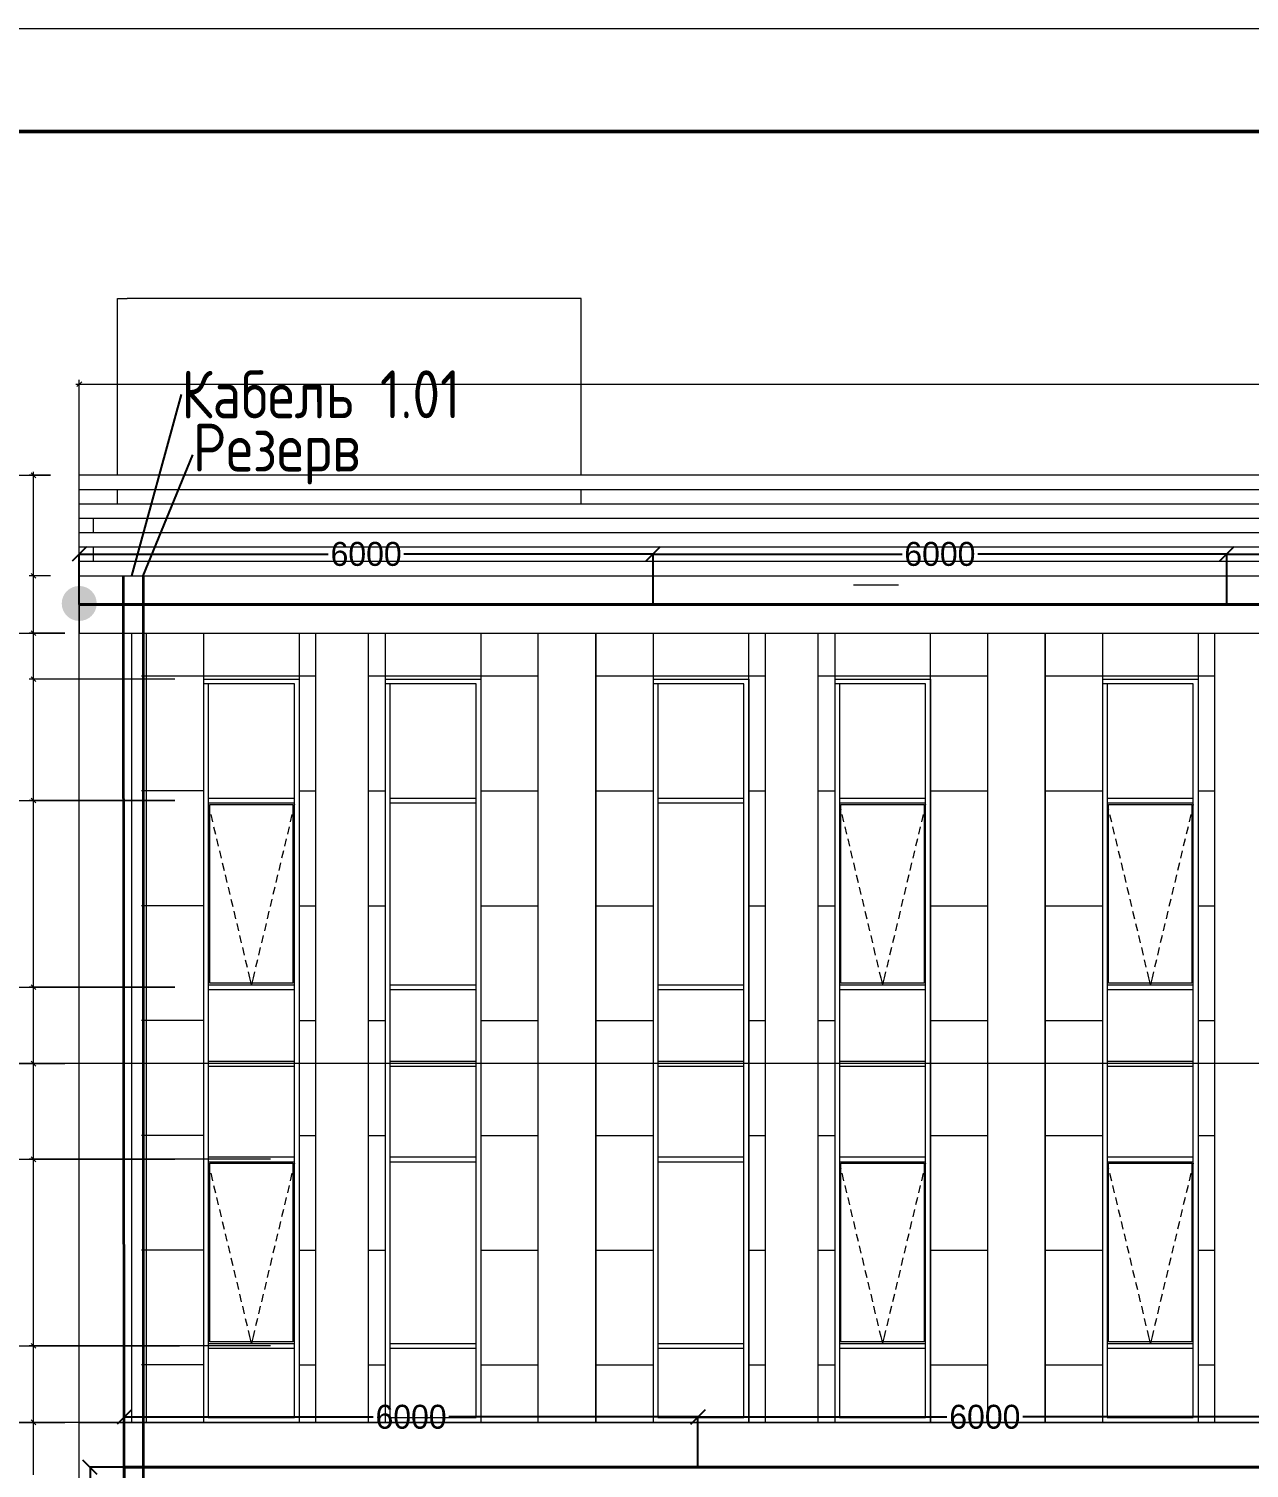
# Model space of a CAD drawing. Header units: millimetres. Extents: x 1499747 to 4230374, y -28481 to 441852.
# Drawn here: x 2510601 to 2523364, y 321033 to 336080 of the extents above; entities that cross this region are included whole.
import ezdxf
from ezdxf import colors
from ezdxf.entities.mleader import LeaderData, LeaderLine
from ezdxf.enums import TextEntityAlignment as Align
from ezdxf.math import Vec2, Vec3
from ezdxf.xclip import XClip

# ---------------------------------------------------------------- set-up
doc = ezdxf.new("R2010")
doc.units = ezdxf.units.MM
doc.header["$MEASUREMENT"] = 0
doc.header["$XCLIPFRAME"] = 0
doc.layers.add('0_ANNOT_Dimensions', color=7, linetype='Continuous')
for name, color, linetype, lineweight in [('1 Фасад_42_2D - Общий_Ном._пера__20_Ном._пера__1', 1, 'Continuous', 18), ('1 Фасад_42_Витражные окна_Ном._пера__1_Ном._пера__7', 7, 'Continuous', 18), ('1 Фасад_42_Витражные окна_Ном._пера__92_Ном._пера__233', 233, 'Continuous', 18), ('1 Фасад_42_Выступы_Ном._пера__1_Ном._пера__7', 7, 'Continuous', 18), ('1 Фасад_42_Конструктив - Перекрытия_Ном._пера__1_Ном._пера__7', 7, 'Continuous', 18), ('1 Фасад_42_Конструктив - Стены Ненесущие Газоблок_Ном._пера__1_Ном._пера__7', 7, 'Continuous', 18), ('1 Фасад_42_Конструктив - Стены Ненесущие Газоблок_Ном._пера__87_Ном._пера__251', 250, 'Continuous', 18), ('1 Фасад_42_Окна Archicad_Ном._пера__87_Ном._пера__251', 250, 'Continuous', 18), ('1 Фасад_42_Отделка керамика_Ном._пера__1_Ном._пера__7', 7, 'Continuous', 18), ('1 Фасад_42_Парапет_Ном._пера__20_Ном._пера__1', 1, 'Continuous', 18), ('1 Фасад_42_Размер - Общий_Ном._пера__1_Ном._пера__7', 7, 'Continuous', 18), ('1 Фасад_42_Ребра Навес_Ном._пера__1_Ном._пера__7', 7, 'Continuous', 18), ('1 Фасад_42_Сетка кладки_Ном._пера__5_Ном._пера__5', 5, 'Continuous', 18), ('1 Фасад_42_Сетка кладки_Ном._пера__62_Ном._пера__253', 252, 'Continuous', 18), ('Кабель 2x4mm', 200, 'Continuous', 30), ('Кабель 2х6 mm', 150, 'Continuous', 30), ('ТП', 250, 'Continuous', 30)]:
    doc.layers.add(name, color=color, linetype=linetype, lineweight=lineweight)
doc.styles.add('ISOCPEUR_4', font='isocpeur.ttf', dxfattribs={"width": 0.85, "height": 250})
doc.styles.add('СПДС', font='isocpeur.ttf', dxfattribs={"width": 0.9})
doc.dimstyles.get("Standard").update_dxf_attribs({"dimtxt": 0.18, "dimasz": 0.18, "dimexe": 0.18, "dimexo": 0.0625, "dimgap": 0.09, "dimtad": 0, "dimtih": 1, "dimtoh": 1, "dimdec": 4, "dimzin": 0, "dimdsep": 46, "dimtxsty": 'Standard', "dimcen": 0.09, "dimadec": 0, "dimazin": 0, "dimtfac": 1, "dimtdec": 4, "dimtofl": 0, "dimtmove": 0, "dimatfit": 3, "dimfxl": 1, "dimtolj": 1, "dimtzin": 0, "dimarcsym": 0})

# ---------------------------------------------------------------- blocks, each defined once
blk = doc.blocks.new('Чертеж_5_42', base_point=(1557140, 9891))
at = {"layer": '1 Фасад_42_2D - Общий_Ном._пера__20_Ном._пера__1', "color": 252, "linetype": 'Continuous', "true_color": 0x939598}
blk.add_line((1513506, 55242), (1513038, 55242), dxfattribs=at)
at = {"layer": '1 Фасад_42_Витражные окна_Ном._пера__1_Ном._пера__7', "color": 252, "linetype": 'Continuous', "true_color": 0x939598}
for p, q in [((1506290, 54211), (1506241, 54211)), ((1507190, 54211), (1506290, 54211)), ((1506290, 54211), (1506290, 53281)), ((1507190, 53281), (1507190, 54211)), ((1508190, 54211), (1508141, 54211)), ((1509090, 54211), (1508190, 54211)), ((1508190, 54211), (1508190, 53281)), ((1509090, 53281), (1509090, 54211)), ((1510990, 54211), (1510941, 54211)), ((1511890, 54211), (1510990, 54211)), ((1510990, 54211), (1510990, 53281)), ((1511890, 53281), (1511890, 54211)), ((1512890, 54211), (1512841, 54211)), ((1513790, 54211), (1512890, 54211)), ((1512890, 54211), (1512890, 53281)), ((1513790, 53281), (1513790, 54211)), ((1515690, 54211), (1515641, 54211)), ((1516590, 54211), (1515690, 54211)), ((1515690, 54211), (1515690, 53281)), ((1516590, 53281), (1516590, 54211)), ((1506290, 53281), (1506290, 52991)), ((1507190, 53016), (1507190, 53281)), ((1508190, 53281), (1508190, 52991)), ((1509090, 53016), (1509090, 53281)), ((1510990, 53281), (1510990, 52991)), ((1511890, 53016), (1511890, 53281)), ((1512890, 53281), (1512890, 52991)), ((1513790, 53016), (1513790, 53281)), ((1515690, 53281), (1515690, 52991)), ((1516590, 53016), (1516590, 53281)), ((1506290, 53016), (1507190, 53016)), ((1506290, 52991), (1506290, 52561)), ((1507190, 52991), (1507190, 53016)), ((1507190, 52966), (1507190, 52991)), ((1508190, 53016), (1509090, 53016)), ((1508190, 52991), (1508190, 52561)), ((1509090, 52991), (1509090, 53016)), ((1509090, 52966), (1509090, 52991)), ((1510990, 53016), (1511890, 53016)), ((1510990, 52991), (1510990, 52561)), ((1511890, 52991), (1511890, 53016)), ((1511890, 52966), (1511890, 52991)), ((1512890, 53016), (1513790, 53016)), ((1512890, 52991), (1512890, 52561)), ((1513790, 52991), (1513790, 53016)), ((1513790, 52966), (1513790, 52991)), ((1515690, 53016), (1516590, 53016)), ((1515690, 52991), (1515690, 52561)), ((1516590, 52991), (1516590, 53016)), ((1516590, 52966), (1516590, 52991)), ((1506290, 52966), (1507190, 52966)), ((1506305, 52951), (1507175, 52951)), ((1506305, 51081), (1506305, 52951)), ((1507175, 52951), (1507175, 51081)), ((1507190, 51066), (1507190, 52966)), ((1508190, 52966), (1509090, 52966)), ((1509090, 51066), (1509090, 52966)), ((1510990, 52966), (1511890, 52966)), ((1511890, 51066), (1511890, 52966)), ((1512890, 52966), (1513790, 52966)), ((1512905, 52951), (1513775, 52951)), ((1512905, 51081), (1512905, 52951)), ((1513775, 52951), (1513775, 51081)), ((1513790, 51066), (1513790, 52966)), ((1515690, 52966), (1516590, 52966)), ((1515705, 52951), (1516575, 52951)), ((1515705, 51081), (1515705, 52951)), ((1516575, 52951), (1516575, 51081)), ((1516590, 51066), (1516590, 52966)), ((1506290, 52561), (1506290, 51041)), ((1508190, 52561), (1508190, 51041)), ((1510990, 52561), (1510990, 51041)), ((1512890, 52561), (1512890, 51041)), ((1515690, 52561), (1515690, 51041)), ((1506290, 51066), (1507190, 51066)), ((1506290, 51041), (1506290, 50691)), ((1506290, 51016), (1507190, 51016)), ((1507175, 51081), (1506305, 51081)), ((1507190, 51041), (1507190, 51066)), ((1507190, 51016), (1507190, 51041)), ((1507190, 50691), (1507190, 51016)), ((1508190, 51066), (1509090, 51066)), ((1508190, 51041), (1508190, 50691)), ((1508190, 51016), (1509090, 51016)), ((1509090, 51041), (1509090, 51066)), ((1509090, 51016), (1509090, 51041)), ((1509090, 50691), (1509090, 51016)), ((1510990, 51066), (1511890, 51066)), ((1510990, 51041), (1510990, 50691)), ((1510990, 51016), (1511890, 51016)), ((1511890, 51041), (1511890, 51066)), ((1511890, 51016), (1511890, 51041)), ((1511890, 50691), (1511890, 51016)), ((1512890, 51066), (1513790, 51066)), ((1512890, 51041), (1512890, 50691)), ((1512890, 51016), (1513790, 51016)), ((1513775, 51081), (1512905, 51081)), ((1513790, 51041), (1513790, 51066)), ((1513790, 51016), (1513790, 51041)), ((1513790, 50691), (1513790, 51016)), ((1515690, 51066), (1516590, 51066)), ((1515690, 51041), (1515690, 50691)), ((1515690, 51016), (1516590, 51016)), ((1516575, 51081), (1515705, 51081)), ((1516590, 51041), (1516590, 51066)), ((1516590, 51016), (1516590, 51041)), ((1516590, 50691), (1516590, 51016)), ((1506290, 50691), (1506290, 50241)), ((1507190, 50266), (1507190, 50691)), ((1508190, 50691), (1508190, 50241)), ((1509090, 50266), (1509090, 50691)), ((1510990, 50691), (1510990, 50241)), ((1511890, 50266), (1511890, 50691)), ((1512890, 50691), (1512890, 50241)), ((1513790, 50266), (1513790, 50691)), ((1515690, 50691), (1515690, 50241)), ((1516590, 50266), (1516590, 50691)), ((1506290, 50266), (1507190, 50266)), ((1507190, 50241), (1507190, 50266)), ((1508190, 50266), (1509090, 50266)), ((1509090, 50241), (1509090, 50266)), ((1510990, 50266), (1511890, 50266)), ((1511890, 50241), (1511890, 50266)), ((1512890, 50266), (1513790, 50266)), ((1513790, 50241), (1513790, 50266)), ((1515690, 50266), (1516590, 50266)), ((1516590, 50241), (1516590, 50266)), ((1506290, 50241), (1506290, 49241)), ((1506290, 50216), (1507190, 50216)), ((1507190, 50216), (1507190, 50241)), ((1507190, 49266), (1507190, 50216)), ((1508190, 50241), (1508190, 49241)), ((1508190, 50216), (1509090, 50216)), ((1509090, 50216), (1509090, 50241)), ((1509090, 49266), (1509090, 50216)), ((1510990, 50241), (1510990, 49241)), ((1510990, 50216), (1511890, 50216)), ((1511890, 50216), (1511890, 50241)), ((1511890, 49266), (1511890, 50216)), ((1512890, 50241), (1512890, 49241)), ((1512890, 50216), (1513790, 50216)), ((1513790, 50216), (1513790, 50241)), ((1513790, 49266), (1513790, 50216)), ((1515690, 50241), (1515690, 49241)), ((1515690, 50216), (1516590, 50216)), ((1516590, 50216), (1516590, 50241)), ((1516590, 49266), (1516590, 50216)), ((1506290, 49266), (1507190, 49266)), ((1506290, 49241), (1506290, 48791)), ((1506290, 49216), (1507190, 49216)), ((1507190, 49241), (1507190, 49266)), ((1507190, 49216), (1507190, 49241)), ((1507190, 48101), (1507190, 49216)), ((1508190, 49266), (1509090, 49266)), ((1508190, 49241), (1508190, 48791)), ((1508190, 49216), (1509090, 49216)), ((1509090, 49241), (1509090, 49266)), ((1509090, 49216), (1509090, 49241)), ((1509090, 48101), (1509090, 49216)), ((1510990, 49266), (1511890, 49266)), ((1510990, 49241), (1510990, 48791)), ((1510990, 49216), (1511890, 49216)), ((1511890, 49241), (1511890, 49266)), ((1511890, 49216), (1511890, 49241)), ((1511890, 48101), (1511890, 49216)), ((1512890, 49266), (1513790, 49266)), ((1512890, 49241), (1512890, 48791)), ((1512890, 49216), (1513790, 49216)), ((1513790, 49241), (1513790, 49266)), ((1513790, 49216), (1513790, 49241)), ((1513790, 48101), (1513790, 49216)), ((1515690, 49266), (1516590, 49266)), ((1515690, 49241), (1515690, 48791)), ((1515690, 49216), (1516590, 49216)), ((1516590, 49241), (1516590, 49266)), ((1516590, 49216), (1516590, 49241)), ((1516590, 48101), (1516590, 49216)), ((1506305, 49201), (1507175, 49201)), ((1506305, 47331), (1506305, 49201)), ((1507175, 49201), (1507175, 47331)), ((1512905, 49201), (1513775, 49201)), ((1512905, 47331), (1512905, 49201)), ((1513775, 49201), (1513775, 47331)), ((1515705, 49201), (1516575, 49201)), ((1515705, 47331), (1515705, 49201)), ((1516575, 49201), (1516575, 47331)), ((1506290, 48791), (1506290, 48101)), ((1508190, 48791), (1508190, 48101)), ((1510990, 48791), (1510990, 48101)), ((1512890, 48791), (1512890, 48101)), ((1515690, 48791), (1515690, 48101)), ((1506290, 48101), (1506290, 47391)), ((1507190, 47316), (1507190, 48101)), ((1508190, 48101), (1508190, 47391)), ((1509090, 47316), (1509090, 48101)), ((1510990, 48101), (1510990, 47391)), ((1511890, 47316), (1511890, 48101)), ((1512890, 48101), (1512890, 47391)), ((1513790, 47316), (1513790, 48101)), ((1515690, 48101), (1515690, 47391)), ((1516590, 47316), (1516590, 48101)), ((1506290, 47391), (1506290, 47291)), ((1506290, 47316), (1507190, 47316)), ((1506290, 47291), (1506290, 46541)), ((1506290, 47266), (1507190, 47266)), ((1507175, 47331), (1506305, 47331)), ((1507190, 47291), (1507190, 47316)), ((1507190, 46541), (1507190, 47291)), ((1508190, 47391), (1508190, 47291)), ((1508190, 47316), (1509090, 47316)), ((1508190, 47291), (1508190, 46541)), ((1508190, 47266), (1509090, 47266)), ((1509090, 47291), (1509090, 47316)), ((1509090, 46541), (1509090, 47291)), ((1510990, 47391), (1510990, 47291)), ((1510990, 47316), (1511890, 47316)), ((1510990, 47291), (1510990, 46541)), ((1510990, 47266), (1511890, 47266)), ((1511890, 47291), (1511890, 47316)), ((1511890, 46541), (1511890, 47291)), ((1512890, 47391), (1512890, 47291)), ((1512890, 47316), (1513790, 47316)), ((1512890, 47291), (1512890, 46541)), ((1512890, 47266), (1513790, 47266)), ((1513775, 47331), (1512905, 47331)), ((1513790, 47291), (1513790, 47316)), ((1513790, 46541), (1513790, 47291)), ((1515690, 47391), (1515690, 47291)), ((1515690, 47316), (1516590, 47316)), ((1515690, 47291), (1515690, 46541)), ((1515690, 47266), (1516590, 47266)), ((1516575, 47331), (1515705, 47331)), ((1516590, 47291), (1516590, 47316)), ((1516590, 46541), (1516590, 47291)), ((1506290, 46541), (1507190, 46541)), ((1508190, 46541), (1509090, 46541)), ((1510990, 46541), (1511890, 46541)), ((1512890, 46541), (1513790, 46541)), ((1515690, 46541), (1516590, 46541))]:
    blk.add_line(p, q, dxfattribs=at)
at = {"layer": '1 Фасад_42_Витражные окна_Ном._пера__92_Ном._пера__233', "color": 252, "linetype": 'Continuous', "true_color": 0x939598}
for p, q in [((1506290, 52950), (1506304, 52893)), ((1506316, 52845), (1506334, 52767)), ((1507165, 52845), (1507147, 52767)), ((1507190, 52950), (1507177, 52893)), ((1512890, 52950), (1512904, 52893)), ((1512915, 52845), (1512934, 52767)), ((1513765, 52845), (1513747, 52767)), ((1513790, 52950), (1513777, 52893)), ((1515690, 52950), (1515704, 52893)), ((1515715, 52845), (1515734, 52767)), ((1516565, 52845), (1516547, 52767)), ((1516590, 52950), (1516577, 52893)), ((1506346, 52718), (1506364, 52641)), ((1507135, 52718), (1507117, 52641)), ((1512945, 52718), (1512964, 52641)), ((1513735, 52718), (1513716, 52641)), ((1515746, 52718), (1515764, 52641)), ((1516535, 52718), (1516517, 52641)), ((1506376, 52592), (1506394, 52514)), ((1507105, 52592), (1507087, 52514)), ((1512976, 52592), (1512994, 52514)), ((1513705, 52592), (1513686, 52514)), ((1515776, 52592), (1515794, 52514)), ((1516505, 52592), (1516486, 52514)), ((1506406, 52465), (1506424, 52388)), ((1507075, 52465), (1507056, 52388)), ((1513006, 52465), (1513024, 52388)), ((1513675, 52465), (1513656, 52388)), ((1515806, 52465), (1515824, 52388)), ((1516475, 52465), (1516456, 52388)), ((1506436, 52339), (1506455, 52261)), ((1507045, 52339), (1507026, 52261)), ((1513036, 52339), (1513054, 52261)), ((1513645, 52339), (1513626, 52261)), ((1515836, 52339), (1515854, 52261)), ((1516445, 52339), (1516426, 52261)), ((1506466, 52213), (1506485, 52135)), ((1506496, 52086), (1506515, 52008)), ((1506985, 52086), (1506966, 52008)), ((1507015, 52213), (1506996, 52135)), ((1513066, 52213), (1513085, 52135)), ((1513096, 52086), (1513115, 52008)), ((1513584, 52086), (1513566, 52008)), ((1513614, 52213), (1513596, 52135)), ((1515866, 52213), (1515885, 52135)), ((1515896, 52086), (1515915, 52008)), ((1516384, 52086), (1516366, 52008)), ((1516415, 52213), (1516396, 52135)), ((1506526, 51960), (1506545, 51882)), ((1506954, 51960), (1506936, 51882)), ((1513126, 51960), (1513145, 51882)), ((1513554, 51960), (1513536, 51882)), ((1515926, 51960), (1515945, 51882)), ((1516354, 51960), (1516336, 51882)), ((1506557, 51833), (1506575, 51755)), ((1506924, 51833), (1506906, 51755)), ((1513156, 51833), (1513175, 51755)), ((1513524, 51833), (1513506, 51755)), ((1515956, 51833), (1515975, 51755)), ((1516324, 51833), (1516306, 51755)), ((1506587, 51707), (1506605, 51629)), ((1506894, 51707), (1506876, 51629)), ((1513186, 51707), (1513205, 51629)), ((1513494, 51707), (1513475, 51629)), ((1515987, 51707), (1516005, 51629)), ((1516294, 51707), (1516276, 51629)), ((1506617, 51580), (1506635, 51502)), ((1506864, 51580), (1506846, 51502)), ((1513217, 51580), (1513235, 51502)), ((1513464, 51580), (1513445, 51502)), ((1516017, 51580), (1516035, 51502)), ((1516264, 51580), (1516245, 51502)), ((1506647, 51454), (1506666, 51376)), ((1506677, 51327), (1506696, 51249)), ((1506804, 51327), (1506785, 51249)), ((1506834, 51454), (1506815, 51376)), ((1513247, 51454), (1513265, 51376)), ((1513277, 51327), (1513295, 51249)), ((1513404, 51327), (1513385, 51249)), ((1513434, 51454), (1513415, 51376)), ((1516047, 51454), (1516065, 51376)), ((1516077, 51327), (1516095, 51249)), ((1516204, 51327), (1516185, 51249)), ((1516234, 51454), (1516215, 51376)), ((1506707, 51201), (1506722, 51139)), ((1506774, 51201), (1506759, 51139)), ((1513307, 51201), (1513322, 51139)), ((1513373, 51201), (1513359, 51139)), ((1516107, 51201), (1516122, 51139)), ((1516174, 51201), (1516159, 51139)), ((1506722, 51139), (1506736, 51081)), ((1506736, 51081), (1506739, 51066)), ((1506745, 51081), (1506742, 51066)), ((1506759, 51139), (1506745, 51081)), ((1513322, 51139), (1513335, 51081)), ((1513335, 51081), (1513339, 51066)), ((1513345, 51081), (1513341, 51066)), ((1513359, 51139), (1513345, 51081)), ((1516122, 51139), (1516136, 51081)), ((1516136, 51081), (1516139, 51066)), ((1516145, 51081), (1516142, 51066)), ((1516159, 51139), (1516145, 51081)), ((1506290, 49200), (1506304, 49143)), ((1506316, 49095), (1506334, 49017)), ((1507165, 49095), (1507147, 49017)), ((1507190, 49200), (1507177, 49143)), ((1512890, 49200), (1512904, 49143)), ((1512915, 49095), (1512934, 49017)), ((1513765, 49095), (1513747, 49017)), ((1513790, 49200), (1513777, 49143)), ((1515690, 49200), (1515704, 49143)), ((1515715, 49095), (1515734, 49017)), ((1516565, 49095), (1516547, 49017)), ((1516590, 49200), (1516577, 49143)), ((1506346, 48968), (1506364, 48891)), ((1507135, 48968), (1507117, 48891)), ((1512945, 48968), (1512964, 48891)), ((1513735, 48968), (1513716, 48891)), ((1515746, 48968), (1515764, 48891)), ((1516535, 48968), (1516517, 48891)), ((1506376, 48842), (1506394, 48764)), ((1507105, 48842), (1507087, 48764)), ((1512976, 48842), (1512994, 48764)), ((1513705, 48842), (1513686, 48764)), ((1515776, 48842), (1515794, 48764)), ((1516505, 48842), (1516486, 48764)), ((1506406, 48715), (1506424, 48638)), ((1507075, 48715), (1507056, 48638)), ((1513006, 48715), (1513024, 48638)), ((1513675, 48715), (1513656, 48638)), ((1515806, 48715), (1515824, 48638)), ((1516475, 48715), (1516456, 48638)), ((1506436, 48589), (1506455, 48511)), ((1506466, 48463), (1506485, 48385)), ((1507015, 48463), (1506996, 48385)), ((1507045, 48589), (1507026, 48511)), ((1513036, 48589), (1513054, 48511)), ((1513066, 48463), (1513085, 48385)), ((1513614, 48463), (1513596, 48385)), ((1513645, 48589), (1513626, 48511)), ((1515836, 48589), (1515854, 48511)), ((1515866, 48463), (1515885, 48385)), ((1516415, 48463), (1516396, 48385)), ((1516445, 48589), (1516426, 48511)), ((1506496, 48336), (1506515, 48258)), ((1506985, 48336), (1506966, 48258)), ((1513096, 48336), (1513115, 48258)), ((1513584, 48336), (1513566, 48258)), ((1515896, 48336), (1515915, 48258)), ((1516384, 48336), (1516366, 48258)), ((1506526, 48210), (1506545, 48132)), ((1506954, 48210), (1506936, 48132)), ((1513126, 48210), (1513145, 48132)), ((1513554, 48210), (1513536, 48132)), ((1515926, 48210), (1515945, 48132)), ((1516354, 48210), (1516336, 48132)), ((1506557, 48083), (1506575, 48005)), ((1506924, 48083), (1506906, 48005)), ((1513156, 48083), (1513175, 48005)), ((1513524, 48083), (1513506, 48005)), ((1515956, 48083), (1515975, 48005)), ((1516324, 48083), (1516306, 48005)), ((1506587, 47957), (1506605, 47879)), ((1506894, 47957), (1506876, 47879)), ((1513186, 47957), (1513205, 47879)), ((1513494, 47957), (1513475, 47879)), ((1515987, 47957), (1516005, 47879)), ((1516294, 47957), (1516276, 47879)), ((1506617, 47830), (1506635, 47752)), ((1506647, 47704), (1506666, 47626)), ((1506834, 47704), (1506815, 47626)), ((1506864, 47830), (1506846, 47752)), ((1513217, 47830), (1513235, 47752)), ((1513247, 47704), (1513265, 47626)), ((1513434, 47704), (1513415, 47626)), ((1513464, 47830), (1513445, 47752)), ((1516017, 47830), (1516035, 47752)), ((1516047, 47704), (1516065, 47626)), ((1516234, 47704), (1516215, 47626)), ((1516264, 47830), (1516245, 47752)), ((1506677, 47577), (1506696, 47499)), ((1506804, 47577), (1506785, 47499)), ((1513277, 47577), (1513295, 47499)), ((1513404, 47577), (1513385, 47499)), ((1516077, 47577), (1516095, 47499)), ((1516204, 47577), (1516185, 47499)), ((1506707, 47451), (1506722, 47389)), ((1506774, 47451), (1506759, 47389)), ((1513307, 47451), (1513322, 47389)), ((1513373, 47451), (1513359, 47389)), ((1516107, 47451), (1516122, 47389)), ((1516174, 47451), (1516159, 47389)), ((1506722, 47389), (1506736, 47331)), ((1506736, 47331), (1506739, 47316)), ((1506745, 47331), (1506742, 47316)), ((1506759, 47389), (1506745, 47331)), ((1513322, 47389), (1513335, 47331)), ((1513335, 47331), (1513339, 47316)), ((1513345, 47331), (1513341, 47316)), ((1513359, 47389), (1513345, 47331)), ((1516122, 47389), (1516136, 47331)), ((1516136, 47331), (1516139, 47316)), ((1516145, 47331), (1516142, 47316)), ((1516159, 47389), (1516145, 47331))]:
    blk.add_line(p, q, dxfattribs=at)
at = {"layer": '1 Фасад_42_Выступы_Ном._пера__1_Ном._пера__7', "color": 252, "linetype": 'Continuous', "true_color": 0x939598}
for p, q in [((1504941, 46491), (1504941, 54741)), ((1505491, 46491), (1505491, 54741)), ((1507416, 46491), (1507416, 54741)), ((1507966, 46491), (1507966, 54741)), ((1509741, 46491), (1509741, 54741)), ((1510341, 46491), (1510341, 54741)), ((1512116, 46491), (1512116, 54741)), ((1512666, 46491), (1512666, 54741)), ((1514441, 46491), (1514441, 54741)), ((1515041, 46491), (1515041, 54741)), ((1516816, 46491), (1516816, 54741)), ((1504940, 46491), (1504941, 46491)), ((1504940, 19541), (1504940, 46491)), ((1504941, 46491), (1505491, 46491)), ((1505491, 46491), (1507416, 46491)), ((1507416, 46491), (1507966, 46491)), ((1507966, 46491), (1509741, 46491)), ((1509741, 46491), (1510341, 46491)), ((1510341, 46491), (1512116, 46491)), ((1512116, 46491), (1512666, 46491)), ((1512666, 46491), (1514441, 46491)), ((1514441, 46491), (1515041, 46491)), ((1515041, 46491), (1516816, 46491)), ((1516816, 46491), (1517366, 46491))]:
    blk.add_line(p, q, dxfattribs=at)
at = {"layer": '1 Фасад_42_Конструктив - Перекрытия_Ном._пера__1_Ном._пера__7', "linetype": 'Continuous'}
for p, q in [((1507240, 50241), (1507241, 50241)), ((1509140, 50241), (1509141, 50241)), ((1511940, 50241), (1511941, 50241)), ((1513840, 50241), (1513841, 50241)), ((1516640, 50241), (1516641, 50241))]:
    blk.add_line(p, q, dxfattribs=at)
at = {"layer": '1 Фасад_42_Конструктив - Стены Ненесущие Газоблок_Ном._пера__1_Ном._пера__7', "color": 252, "linetype": 'Continuous', "true_color": 0x939598}
for p, q in [((1505340, 58241), (1505440, 58241)), ((1505340, 56391), (1505340, 58241)), ((1510190, 58241), (1505440, 58241)), ((1510190, 56391), (1510190, 58241)), ((1505340, 56091), (1505340, 56241)), ((1510190, 56091), (1510190, 56241))]:
    blk.add_line(p, q, dxfattribs=at)
at = {"layer": '1 Фасад_42_Конструктив - Стены Ненесущие Газоблок_Ном._пера__87_Ном._пера__251', "color": 252, "linetype": 'Continuous', "true_color": 0x939598}
for p, q in [((1505091, 55791), (1505091, 55941)), ((1505091, 55491), (1505091, 55641)), ((1507241, 50081), (1507240, 50081)), ((1509141, 50081), (1509140, 50081)), ((1511941, 50081), (1511940, 50081)), ((1513841, 50081), (1513840, 50081)), ((1516641, 50081), (1516640, 50081))]:
    blk.add_line(p, q, dxfattribs=at)
at = {"layer": '1 Фасад_42_Окна Archicad_Ном._пера__87_Ном._пера__251', "color": 252, "linetype": 'Continuous', "true_color": 0x939598}
for p, q in [((1507240, 49241), (1507241, 49241)), ((1509140, 49241), (1509141, 49241)), ((1511940, 49241), (1511941, 49241)), ((1513840, 49241), (1513841, 49241)), ((1516640, 48841), (1516641, 48841))]:
    blk.add_line(p, q, dxfattribs=at)
at = {"layer": '1 Фасад_42_Отделка керамика_Ном._пера__1_Ном._пера__7', "color": 252, "linetype": 'Continuous', "true_color": 0x939598}
for p, q in [((1504940, 55791), (1504940, 55941)), ((1505090, 55791), (1505090, 55941)), ((1504940, 55491), (1504940, 55641)), ((1505090, 55491), (1505090, 55641)), ((1504940, 46491), (1504940, 55341)), ((1506241, 54261), (1507241, 54261)), ((1507241, 54261), (1507241, 46491)), ((1508141, 54261), (1509141, 54261)), ((1509141, 54261), (1509141, 46491)), ((1510941, 54261), (1511941, 54261)), ((1511941, 54261), (1511941, 46491)), ((1512841, 54261), (1513841, 54261)), ((1513841, 54261), (1513841, 46491)), ((1515641, 54261), (1516641, 54261)), ((1516641, 54261), (1516641, 46491))]:
    blk.add_line(p, q, dxfattribs=at)
at = {"layer": '1 Фасад_42_Парапет_Ном._пера__20_Ном._пера__1', "color": 252, "linetype": 'Continuous', "true_color": 0x939598}
for p, q in [((1504941, 55341), (1533642, 55341)), ((1504941, 55341), (1504941, 54741)), ((1504941, 54741), (1533640, 54741))]:
    blk.add_line(p, q, dxfattribs=at)
at = {"layer": '1 Фасад_42_Размер - Общий_Ном._пера__1_Ном._пера__7', "color": 252, "linetype": 'Continuous', "true_color": 0x939598}
for p, q in [((1504903, 57343), (1504941, 57343)), ((1504966, 57368), (1504916, 57318)), ((1504941, 55041), (1504941, 57390)), ((1504941, 57343), (1533642, 57343)), ((1504463, 56391), (1504463, 56429)), ((1502498, 56391), (1504640, 56391)), ((1504640, 56391), (1504416, 56391)), ((1504488, 56366), (1504438, 56416)), ((1504463, 55341), (1504463, 56391)), ((1504640, 55341), (1504416, 55341)), ((1504640, 55341), (1504416, 55341)), ((1504438, 55366), (1504488, 55316)), ((1504438, 55366), (1504488, 55316)), ((1504463, 54741), (1504463, 55341)), ((1502498, 54741), (1504790, 54741)), ((1504790, 54741), (1504416, 54741)), ((1504790, 54741), (1504416, 54741)), ((1504438, 54766), (1504488, 54716)), ((1504438, 54766), (1504488, 54716)), ((1504463, 54261), (1504463, 54741)), ((1505940, 54261), (1504416, 54261)), ((1505940, 54261), (1504416, 54261)), ((1504438, 54286), (1504488, 54236)), ((1504438, 54286), (1504488, 54236)), ((1504463, 52991), (1504463, 54261)), ((1502498, 52991), (1505940, 52991)), ((1505940, 52991), (1504416, 52991)), ((1505940, 52991), (1504416, 52991)), ((1504438, 53016), (1504488, 52966)), ((1504438, 53016), (1504488, 52966)), ((1504463, 51041), (1504463, 52991)), ((1502498, 51041), (1505940, 51041)), ((1505940, 51041), (1504416, 51041)), ((1505940, 51041), (1504416, 51041)), ((1504438, 51066), (1504488, 51016)), ((1504438, 51066), (1504488, 51016)), ((1504463, 50241), (1504463, 51041)), ((1504438, 50266), (1504488, 50216)), ((1504438, 50266), (1504488, 50216)), ((1502498, 50241), (1504790, 50241)), ((1504790, 50241), (1504416, 50241)), ((1504790, 50241), (1504416, 50241)), ((1504463, 49241), (1504463, 50241)), ((1502498, 49241), (1505940, 49241)), ((1506940, 49241), (1504416, 49241)), ((1506940, 49241), (1504416, 49241)), ((1504438, 49266), (1504488, 49216)), ((1504438, 49266), (1504488, 49216)), ((1504463, 47291), (1504463, 49241)), ((1502498, 47291), (1505990, 47291)), ((1506940, 47291), (1504416, 47291)), ((1506940, 47291), (1504416, 47291)), ((1504438, 47316), (1504488, 47266)), ((1504438, 47316), (1504488, 47266)), ((1504463, 46491), (1504463, 47291)), ((1504438, 46516), (1504488, 46466)), ((1504438, 46516), (1504488, 46466)), ((1502498, 46491), (1504790, 46491)), ((1504790, 46491), (1504416, 46491)), ((1504790, 46491), (1504416, 46491)), ((1504463, 45941), (1504463, 46491))]:
    blk.add_line(p, q, dxfattribs=at)
at = {"layer": '1 Фасад_42_Ребра Навес_Ном._пера__1_Ном._пера__7', "color": 252, "linetype": 'Continuous', "true_color": 0x939598}
for p, q in [((1504940, 56241), (1504940, 56391)), ((1538033, 56391), (1504940, 56391)), ((1537414, 56241), (1504940, 56241)), ((1504940, 55941), (1504940, 56091)), ((1536795, 56091), (1504940, 56091)), ((1536176, 55941), (1504940, 55941)), ((1504940, 55641), (1504940, 55791)), ((1535557, 55791), (1504940, 55791)), ((1534938, 55641), (1504940, 55641)), ((1534319, 55491), (1504940, 55491)), ((1504940, 55341), (1504940, 55491))]:
    blk.add_line(p, q, dxfattribs=at)
at = {"layer": '1 Фасад_42_Сетка кладки_Ном._пера__5_Ном._пера__5', "color": 252, "linetype": 'Continuous', "true_color": 0x939598}
for p, q in [((1529845, 50241), (1498778, 50241)), ((1529845, 50241), (1498778, 50241)), ((1529845, 46491), (1498778, 46491)), ((1529845, 46491), (1498778, 46491))]:
    blk.add_line(p, q, dxfattribs=at)
at = {"layer": '1 Фасад_42_Сетка кладки_Ном._пера__62_Ном._пера__253', "color": 252, "linetype": 'Continuous', "true_color": 0x939598}
for p, q in [((1505640, 54738), (1505640, 46491)), ((1506241, 54738), (1506241, 54261)), ((1507240, 54738), (1507240, 54261)), ((1508141, 54738), (1508141, 54261)), ((1509140, 54738), (1509140, 54261)), ((1510341, 54739), (1510341, 46491)), ((1510941, 54739), (1510941, 54261)), ((1511940, 54739), (1511940, 54261)), ((1512841, 54739), (1512841, 54261)), ((1513840, 54739), (1513840, 54261)), ((1515041, 54739), (1515041, 46491)), ((1515641, 54739), (1515641, 54261)), ((1516640, 54740), (1516640, 54261)), ((1507416, 54291), (1505590, 54291)), ((1506241, 54261), (1506241, 46491)), ((1507240, 54261), (1507240, 46491)), ((1509741, 54291), (1507966, 54291)), ((1508141, 54261), (1508141, 46491)), ((1509140, 54261), (1509140, 46491)), ((1512116, 54291), (1510341, 54291)), ((1510941, 54261), (1510941, 46491)), ((1511940, 54261), (1511940, 46491)), ((1514441, 54291), (1512666, 54291)), ((1512841, 54261), (1512841, 46491)), ((1513840, 54261), (1513840, 46491)), ((1516816, 54291), (1515041, 54291)), ((1515641, 54261), (1515641, 46491)), ((1516640, 54261), (1516640, 46491)), ((1506241, 53091), (1505590, 53091)), ((1507241, 53091), (1507416, 53091)), ((1507966, 53091), (1508141, 53091)), ((1509140, 53091), (1509141, 53091)), ((1509141, 53091), (1509741, 53091)), ((1510341, 53091), (1510941, 53091)), ((1511940, 53091), (1511941, 53091)), ((1511941, 53091), (1512116, 53091)), ((1512666, 53091), (1512840, 53091)), ((1513840, 53091), (1513841, 53091)), ((1513841, 53091), (1514441, 53091)), ((1515041, 53091), (1515640, 53091)), ((1516640, 53091), (1516641, 53091)), ((1516641, 53091), (1516816, 53091)), ((1506241, 51891), (1505590, 51891)), ((1507241, 51891), (1507416, 51891)), ((1507966, 51891), (1508141, 51891)), ((1509140, 51891), (1509141, 51891)), ((1509141, 51891), (1509741, 51891)), ((1510341, 51891), (1510941, 51891)), ((1511940, 51891), (1511941, 51891)), ((1511941, 51891), (1512116, 51891)), ((1512666, 51891), (1512840, 51891)), ((1513840, 51891), (1513841, 51891)), ((1513841, 51891), (1514441, 51891)), ((1515041, 51891), (1515640, 51891)), ((1516640, 51891), (1516641, 51891)), ((1516641, 51891), (1516816, 51891)), ((1506241, 50691), (1505590, 50691)), ((1507241, 50691), (1507416, 50691)), ((1507966, 50691), (1508141, 50691)), ((1509140, 50691), (1509141, 50691)), ((1509141, 50691), (1509741, 50691)), ((1510341, 50691), (1510941, 50691)), ((1511940, 50691), (1511941, 50691)), ((1511941, 50691), (1512116, 50691)), ((1512666, 50691), (1512840, 50691)), ((1513840, 50691), (1513841, 50691)), ((1513841, 50691), (1514441, 50691)), ((1515041, 50691), (1515640, 50691)), ((1516640, 50691), (1516641, 50691)), ((1516641, 50691), (1516816, 50691)), ((1506241, 49491), (1505590, 49491)), ((1507241, 49491), (1507416, 49491)), ((1507966, 49491), (1508141, 49491)), ((1509140, 49491), (1509141, 49491)), ((1509141, 49491), (1509741, 49491)), ((1510341, 49491), (1510941, 49491)), ((1511940, 49491), (1511941, 49491)), ((1511941, 49491), (1512116, 49491)), ((1512666, 49491), (1512840, 49491)), ((1513840, 49491), (1513841, 49491)), ((1513841, 49491), (1514441, 49491)), ((1515041, 49491), (1515640, 49491)), ((1516640, 49491), (1516641, 49491)), ((1516641, 49491), (1516816, 49491)), ((1506241, 48291), (1505590, 48291)), ((1507241, 48291), (1507416, 48291)), ((1507966, 48291), (1508141, 48291)), ((1509140, 48291), (1509141, 48291)), ((1509141, 48291), (1509741, 48291)), ((1510341, 48291), (1510941, 48291)), ((1511940, 48291), (1511941, 48291)), ((1511941, 48291), (1512116, 48291)), ((1512666, 48291), (1512840, 48291)), ((1513840, 48291), (1513841, 48291)), ((1513841, 48291), (1514441, 48291)), ((1515041, 48291), (1515640, 48291)), ((1516640, 48291), (1516641, 48291)), ((1516641, 48291), (1516816, 48291)), ((1506241, 47091), (1505590, 47091)), ((1507241, 47091), (1507416, 47091)), ((1507966, 47091), (1508141, 47091)), ((1509140, 47091), (1509141, 47091)), ((1509141, 47091), (1509741, 47091)), ((1510341, 47091), (1510941, 47091)), ((1511940, 47091), (1511941, 47091)), ((1511941, 47091), (1512116, 47091)), ((1512666, 47091), (1512840, 47091)), ((1513840, 47091), (1513841, 47091)), ((1513841, 47091), (1514441, 47091)), ((1515041, 47091), (1515640, 47091)), ((1516640, 47091), (1516641, 47091)), ((1516641, 47091), (1516816, 47091))]:
    blk.add_line(p, q, dxfattribs=at)
blk = doc.blocks.new('_Oblique')
at = {"color": 0, "linetype": 'ByBlock', "lineweight": -2}
blk.add_line((-0.5, -0.5), (0.5, 0.5), dxfattribs=at)
blk = doc.blocks.new('*D200')
at = {"layer": '0_ANNOT_Dimensions', "color": 0, "lineweight": -2, "transparency": 16777216}
for p, q in [((2511129, 330062), (2511129, 330589)), ((2511129, 330589), (2513733, 330589)), ((2517129, 330589), (2514525, 330589)), ((2517129, 330062), (2517129, 330589))]:
    blk.add_line(p, q, dxfattribs=at)
at = {"layer": 'Defpoints', "color": 0, "lineweight": 30, "transparency": 16777216}
for p in [(2517129, 330589), (2511129, 330062), (2517129, 330062)]:
    blk.add_point(p, dxfattribs=at)
at = {"layer": '0_ANNOT_Dimensions', "color": 0, "lineweight": -2, "transparency": 16777216, "xscale": 150, "yscale": 150, "zscale": 150, "rotation": 180}
blk.add_blockref('_Oblique', (2511129, 330589), dxfattribs=at)
at = {"layer": '0_ANNOT_Dimensions', "color": 0, "lineweight": -2, "transparency": 16777216, "xscale": 150, "yscale": 150, "zscale": 150}
blk.add_blockref('_Oblique', (2517129, 330589), dxfattribs=at)
at = {"layer": '0_ANNOT_Dimensions', "color": 0, "lineweight": 25, "transparency": 16777216, "insert": (2514129, 330589), "char_height": 250, "attachment_point": 5}
blk.add_mtext('\\A1;6000', dxfattribs=at)
blk = doc.blocks.new('*D201')
at = {"layer": '0_ANNOT_Dimensions', "color": 0, "lineweight": -2, "transparency": 16777216}
for p, q in [((2517129, 330062), (2517129, 330589)), ((2517129, 330589), (2519733, 330589)), ((2523129, 330589), (2520525, 330589)), ((2523129, 330062), (2523129, 330589))]:
    blk.add_line(p, q, dxfattribs=at)
at = {"layer": 'Defpoints', "color": 0, "lineweight": 30, "transparency": 16777216}
for p in [(2523129, 330589), (2517129, 330062), (2523129, 330062)]:
    blk.add_point(p, dxfattribs=at)
at = {"layer": '0_ANNOT_Dimensions', "color": 0, "lineweight": -2, "transparency": 16777216, "xscale": 150, "yscale": 150, "zscale": 150, "rotation": 180}
blk.add_blockref('_Oblique', (2517129, 330589), dxfattribs=at)
at = {"layer": '0_ANNOT_Dimensions', "color": 0, "lineweight": -2, "transparency": 16777216, "xscale": 150, "yscale": 150, "zscale": 150}
blk.add_blockref('_Oblique', (2523129, 330589), dxfattribs=at)
at = {"layer": '0_ANNOT_Dimensions', "color": 0, "lineweight": 25, "transparency": 16777216, "insert": (2520129, 330589), "char_height": 250, "attachment_point": 5}
blk.add_mtext('\\A1;6000', dxfattribs=at)
blk = doc.blocks.new('*D202')
at = {"layer": '0_ANNOT_Dimensions', "color": 0, "lineweight": -2, "transparency": 16777216}
for p, q in [((2523129, 330062), (2523129, 330589)), ((2523129, 330589), (2524087, 330589)), ((2525963, 330589), (2525004, 330589)), ((2525963, 330062), (2525963, 330589))]:
    blk.add_line(p, q, dxfattribs=at)
at = {"layer": 'Defpoints', "color": 0, "lineweight": 30, "transparency": 16777216}
for p in [(2525963, 330589), (2523129, 330062), (2525963, 330062)]:
    blk.add_point(p, dxfattribs=at)
at = {"layer": '0_ANNOT_Dimensions', "color": 0, "lineweight": -2, "transparency": 16777216, "xscale": 150, "yscale": 150, "zscale": 150, "rotation": 180}
blk.add_blockref('_Oblique', (2523129, 330589), dxfattribs=at)
at = {"layer": '0_ANNOT_Dimensions', "color": 0, "lineweight": -2, "transparency": 16777216, "xscale": 150, "yscale": 150, "zscale": 150}
blk.add_blockref('_Oblique', (2525963, 330589), dxfattribs=at)
at = {"layer": '0_ANNOT_Dimensions', "color": 0, "lineweight": 25, "transparency": 16777216, "insert": (2524546, 330589), "char_height": 250, "attachment_point": 5}
blk.add_mtext('\\A1;2834', dxfattribs=at)
blk = doc.blocks.new('*D211')
at = {"layer": '0_ANNOT_Dimensions', "color": 0, "lineweight": -2, "transparency": 16777216}
for p, q in [((2511599, 321042), (2511599, 321569)), ((2511599, 321569), (2514203, 321569)), ((2517599, 321569), (2514995, 321569)), ((2517599, 321042), (2517599, 321569))]:
    blk.add_line(p, q, dxfattribs=at)
at = {"layer": 'Defpoints', "color": 0, "lineweight": 30, "transparency": 16777216}
for p in [(2517599, 321569), (2511599, 321042), (2517599, 321042)]:
    blk.add_point(p, dxfattribs=at)
at = {"layer": '0_ANNOT_Dimensions', "color": 0, "lineweight": -2, "transparency": 16777216, "xscale": 150, "yscale": 150, "zscale": 150, "rotation": 180}
blk.add_blockref('_Oblique', (2511599, 321569), dxfattribs=at)
at = {"layer": '0_ANNOT_Dimensions', "color": 0, "lineweight": -2, "transparency": 16777216, "xscale": 150, "yscale": 150, "zscale": 150}
blk.add_blockref('_Oblique', (2517599, 321569), dxfattribs=at)
at = {"layer": '0_ANNOT_Dimensions', "color": 0, "lineweight": 25, "transparency": 16777216, "insert": (2514599, 321569), "char_height": 250, "attachment_point": 5}
blk.add_mtext('\\A1;6000', dxfattribs=at)
blk = doc.blocks.new('*D212')
at = {"layer": '0_ANNOT_Dimensions', "color": 0, "lineweight": -2, "transparency": 16777216}
for p, q in [((2517599, 321042), (2517599, 321569)), ((2517599, 321569), (2520203, 321569)), ((2523599, 321569), (2520995, 321569)), ((2523599, 321042), (2523599, 321569))]:
    blk.add_line(p, q, dxfattribs=at)
at = {"layer": 'Defpoints', "color": 0, "lineweight": 30, "transparency": 16777216}
for p in [(2523599, 321569), (2517599, 321042), (2523599, 321042)]:
    blk.add_point(p, dxfattribs=at)
at = {"layer": '0_ANNOT_Dimensions', "color": 0, "lineweight": -2, "transparency": 16777216, "xscale": 150, "yscale": 150, "zscale": 150, "rotation": 180}
blk.add_blockref('_Oblique', (2517599, 321569), dxfattribs=at)
at = {"layer": '0_ANNOT_Dimensions', "color": 0, "lineweight": -2, "transparency": 16777216, "xscale": 150, "yscale": 150, "zscale": 150}
blk.add_blockref('_Oblique', (2523599, 321569), dxfattribs=at)
at = {"layer": '0_ANNOT_Dimensions', "color": 0, "lineweight": 25, "transparency": 16777216, "insert": (2520599, 321569), "char_height": 250, "attachment_point": 5}
blk.add_mtext('\\A1;6000', dxfattribs=at)
blk = doc.blocks.new('*D229')
at = {"layer": '0_ANNOT_Dimensions', "color": 0, "lineweight": -2, "transparency": 16777216}
for p, q in [((2511599, 321042), (2511243, 321042)), ((2511243, 321042), (2511243, 318167)), ((2511243, 315042), (2511243, 317917)), ((2511599, 315042), (2511243, 315042))]:
    blk.add_line(p, q, dxfattribs=at)
at = {"layer": 'Defpoints', "color": 0, "lineweight": 30, "transparency": 16777216}
for p in [(2511599, 321042), (2511243, 315042), (2511599, 315042)]:
    blk.add_point(p, dxfattribs=at)
at = {"layer": '0_ANNOT_Dimensions', "color": 0, "lineweight": -2, "transparency": 16777216, "xscale": 150, "yscale": 150, "zscale": 150}
for p, rotation in [((2511243, 321042), 90), ((2511243, 315042), 270)]:
    blk.add_blockref('_Oblique', p, dxfattribs=dict(at, rotation=rotation))
at = {"layer": '0_ANNOT_Dimensions', "color": 0, "lineweight": 25, "transparency": 16777216, "insert": (2511243, 318042), "char_height": 250, "attachment_point": 5}
blk.add_mtext('\\A1;6000', dxfattribs=at)
blk = doc.blocks.new('*U32')
at = {"lineweight": 0}
blk.add_lwpolyline([(-415, -5), (5, -5), (5, 292), (-415, 292)], close=True, dxfattribs=at)
at = {"color": 0, "linetype": 'Continuous', "lineweight": 50}
blk.add_lwpolyline([(-395, 287), (0, 287), (0, 0), (-395, 0)], close=True, dxfattribs=at)
at = {"style": 'СПДС'}
for tag, p in [('ШИФР_ПРОЕКТА_ЛИСТ2', (-65, 7.5)), ('ЛИСТ_второй', (-5, 5))]:
    blk.add_attdef(tag, text='', height=2.5, dxfattribs=at).set_placement(p, align=Align.MIDDLE_CENTER)

msp = doc.modelspace()

# ---------------------------------------------------------------- block references
at = {"layer": 'Кабель 2х6 mm', "lineweight": 35}
ref = msp.add_blockref('Чертеж_5_42', (2563328.67685, 284912.32313), dxfattribs=at)
XClip(ref).set_block_clipping_path([(1496000, -1299.0576434789), (1580000, 60181.6414690267)])

# ---------------------------------------------------------------- next in the draw order: hatches: boundary and pattern name
at = {"layer": 'Кабель 2x4mm', "lineweight": 30, "true_color": 0xcd2027}
h = msp.add_hatch(color=242, dxfattribs=at)
h.dxf.hatch_style = 1
edge = h.paths.add_edge_path()
edge.add_arc((2511128.97308, 330072.80339), 182.88557, 0, 360)

# ---------------------------------------------------------------- next in the draw order: linework, layer by layer
at = {"layer": 'Кабель 2х6 mm', "lineweight": 35}
for points in [[(2511598.63568, 321042.36228), (2511591.83236, 330362.24482)], [(2511797.56339, 330362.24482), (2511797.56339, 299962.21276)]]:
    msp.add_lwpolyline(points, dxfattribs=at)
at = {"layer": 'Кабель 2х6 mm', "color": 244, "lineweight": 40, "true_color": 0x991b1e}
for points in [[(2511128.75524, 330062.32313), (2517128.75524, 330062.32313)], [(2523128.75524, 330062.32313), (2525962.65524, 330062.32313)], [(2511598.63568, 321042.36228), (2517598.63568, 321042.36228)]]:
    msp.add_lwpolyline(points, dxfattribs=at)
at = {"layer": 'Кабель 2х6 mm', "color": 11, "lineweight": 40, "true_color": 0xf27172}
for points in [[(2517128.75524, 330062.32313), (2523128.75524, 330062.32313)], [(2517598.63568, 321042.36228), (2523598.63568, 321042.36228)]]:
    msp.add_lwpolyline(points, dxfattribs=at)
at = {"layer": 'Кабель 2х6 mm', "color": 219, "lineweight": 40, "true_color": 0x642165}
msp.add_lwpolyline([(2511598.63568, 321042.36228), (2511598.63568, 315042.36228)], dxfattribs=at)

# ---------------------------------------------------------------- next in the draw order: block references
at = {"lineweight": 0, "xscale": 215.0767254341117, "yscale": 215.0767254341117, "zscale": 215.0767254341117}
msp.add_blockref('*U32', (2586250.72945, 273277.9428), dxfattribs=at)

# ---------------------------------------------------------------- next in the draw order: dimensions: what is measured, and where the dimension line sits
at = {"layer": '0_ANNOT_Dimensions', "lineweight": 25}
for base, p1, p2, picture, middle in [((2517128.75524, 330588.89431), (2511128.75524, 330062.32313), (2517128.75524, 330062.32313), '*D200', (2514128.75524, 330588.89431)), ((2523128.75524, 330588.89431), (2517128.75524, 330062.32313), (2523128.75524, 330062.32313), '*D201', (2520128.75524, 330588.89431)), ((2525962.65524, 330588.89431), (2523128.75524, 330062.32313), (2525962.65524, 330062.32313), '*D202', (2524545.70524, 330588.89431)), ((2517598.63568, 321568.93346), (2511598.63568, 321042.36228), (2517598.63568, 321042.36228), '*D211', (2514598.63568, 321568.93346)), ((2523598.63568, 321568.93346), (2517598.63568, 321042.36228), (2523598.63568, 321042.36228), '*D212', (2520598.63568, 321568.93346))]:
    dim = msp.add_linear_dim(base=base, p1=p1, p2=p2, dimstyle='Standard', override={"dimtxt": 250, "dimasz": 150, "dimdec": 0, "dimblk1": 'Oblique', "dimblk2": 'Oblique', "dimsah": 1}, dxfattribs=at)
    dim.commit()
    dim.dimension.update_dxf_attribs({"geometry": picture, "text_midpoint": middle})
dim = msp.add_linear_dim(base=(2511242.82391, 315042.36228), p1=(2511598.63568, 321042.36228), p2=(2511598.63568, 315042.36228), angle=90, dimstyle='Standard', override={"dimtxt": 250, "dimasz": 150, "dimdec": 0, "dimblk1": 'Oblique', "dimblk2": 'Oblique', "dimsah": 1}, dxfattribs=at)
dim.commit()
dim.dimension.update_dxf_attribs({"geometry": '*D229', "text_midpoint": (2511242.82391, 318042.36228)})

# ---------------------------------------------------------------- next in the draw order: leaders
at = {"layer": 'ТП', "lineweight": 30}
ml = msp.add_multileader_mtext('Standard', dxfattribs=at)
ml.set_content('Кабель 1.01', color=256, style='ISOCPEUR_4')
ml.set_leader_properties()
ml.build(insert=Vec2(0, 0))
ml.multileader.update_dxf_attribs({"text_right_attachment_type": 6, "dogleg_length": 0.36, "arrow_head_size": 0.18})
ctx = ml.context
ctx.base_point, ctx.char_height, ctx.arrow_head_size, ctx.landing_gap_size, ctx.plane_origin, ctx.plane_x_axis, ctx.plane_y_axis = Vec3(2512197.05169, 332257.73588), 500, 0.18, 0.09, Vec3(2524651.70687, 331432.83892), Vec3(0.9999997664, 0.0006834744), Vec3(-0.0006834744, 0.9999997664)
ctx.right_attachment = 6
notes = []
notes.append((ctx, [(0, (1, 1, 0), (2512197.05169, 332257.73588), (0.9999997664, 0.0006834744), 0.00000000013, [(0, [(2511678.67483, 330362.24482)], 0, [])])]))
ctx.mtext.insert, ctx.mtext.text_direction, ctx.mtext.rotation, ctx.mtext.width, ctx.mtext.flow_direction = Vec3(2512196.97082, 332507.73588), Vec3(0.9999997664, 0.0006834744), 0.0006834744, 3333.2408404, 5
ml = msp.add_multileader_mtext('Standard', dxfattribs=at)
ml.set_content('Резерв', color=256, style='ISOCPEUR_4')
ml.set_leader_properties()
ml.build(insert=Vec2(0, 0))
ml.multileader.update_dxf_attribs({"text_right_attachment_type": 6, "dogleg_length": 0.36, "arrow_head_size": 0.18})
ctx = ml.context
ctx.base_point, ctx.char_height, ctx.arrow_head_size, ctx.landing_gap_size, ctx.plane_origin, ctx.plane_x_axis, ctx.plane_y_axis = Vec3(2512315.94024, 331626.22784), 500, 0.18, 0.09, Vec3(2524770.59542, 331432.83892), Vec3(0.9999997664, 0.0006834744), Vec3(-0.0006834744, 0.9999997664)
ctx.right_attachment = 6
notes.append((ctx, [(0, (1, 1, 0), (2512315.94024, 331626.22784), (0.9999997664, 0.0006834744), 0.00000000013, [(0, [(2511797.56339, 330362.24482)], 0, [])])]))
ctx.mtext.insert, ctx.mtext.text_direction, ctx.mtext.rotation, ctx.mtext.width, ctx.mtext.flow_direction = Vec3(2512315.80811, 331951.22783), Vec3(0.9999997664, 0.0006834744), 0.0006834744, 3333.2408404, 5
for ctx, leaders in notes:
    for number, flags, end, landing, length, lines in leaders:
        leader = LeaderData()
        leader.index, (leader.has_last_leader_line, leader.has_dogleg_vector, leader.attachment_direction) = number, flags
        leader.last_leader_point, leader.dogleg_vector, leader.dogleg_length = Vec3(end), Vec3(landing), length
        for number, points, colour, breaks in lines:
            line = LeaderLine()
            line.index, line.vertices, line.color, line.breaks = number, Vec3.list(points), colors.encode_raw_color(colour), breaks
            leader.lines.append(line)
        ctx.leaders.append(leader)

doc.saveas('drawing.dxf')
